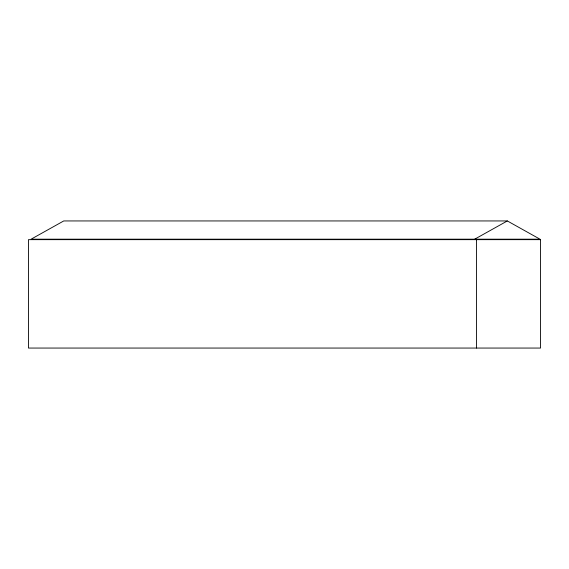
<?xml version="1.0" encoding="UTF-8"?>
<svg xmlns="http://www.w3.org/2000/svg" width="569" height="569" viewBox="0 0 569 569"><rect width="100%" height="100%" fill="white"/><g stroke="black" fill="none" stroke-linecap="round" stroke-linejoin="round"><path stroke-width="0.85" d="M474.674 239.186L507.335 220.943L539.995 239.186L31.089 239.186L63.756 220.943L507.335 220.943M476.516 239.656L476.516 348.057M540.55 239.656L28.45 239.656L28.45 348.057L540.55 348.057L540.55 239.656"/></g></svg>
